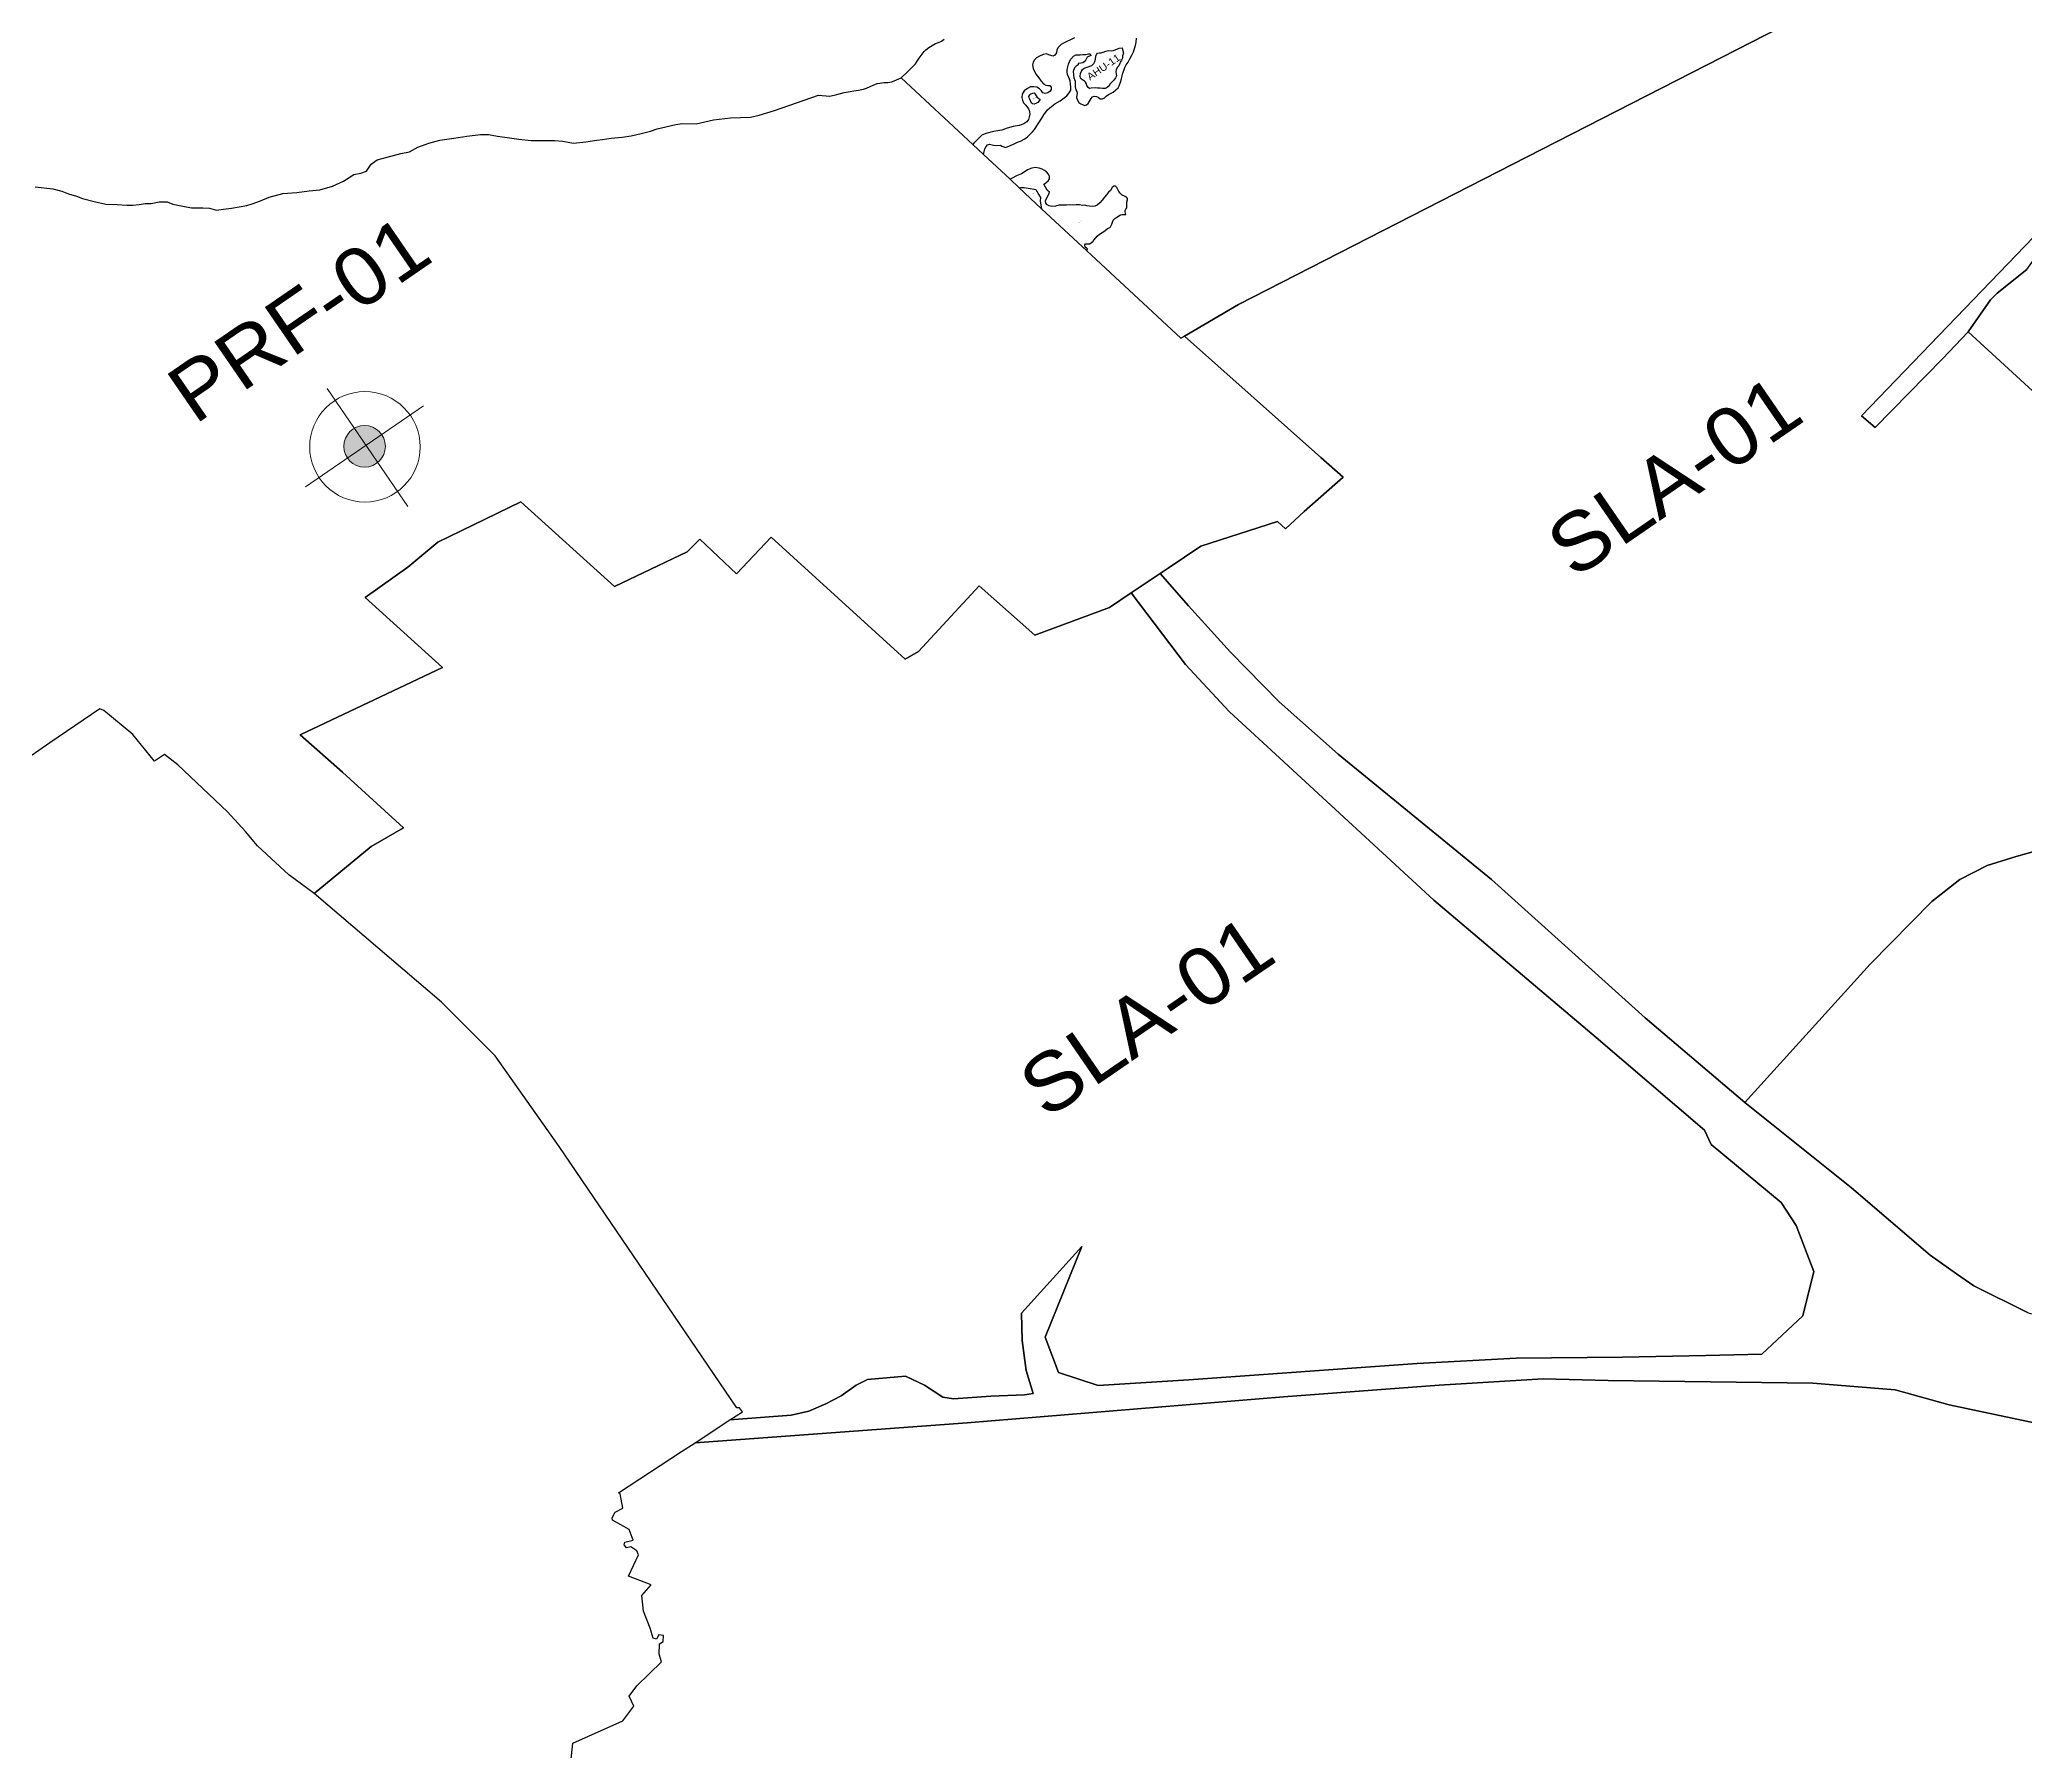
# Model space of a CAD drawing. Header units: metres. Extents: x 263924 to 318888, y 5017073 to 5064560.
# Drawn here: x 282963 to 286267, y 5038411 to 5041259 of the extents above; entities that cross this region are included whole.
import ezdxf

# ---------------------------------------------------------------- set-up
doc = ezdxf.new("R2010")
doc.units = ezdxf.units.M
doc.header["$LTSCALE"] = 38
doc.layers.add('1', color=7, linetype='Continuous', lineweight=25)
doc.layers.add('61', color=7, linetype='Continuous', lineweight=13)
doc.layers.add('6', color=7, linetype='Continuous')

msp = doc.modelspace()

# ---------------------------------------------------------------- hatches: boundary and pattern name
at = {"layer": '61'}
msp.add_hatch(color=256, dxfattribs=at).paths.add_polyline_path([(283523.11, 5040553.74, 1), (283483.98, 5040610.88, 1)])

# ---------------------------------------------------------------- linework, layer by layer
at = {"layer": '1'}
for points in [[(284958.54, 5040818.48), (285439.06, 5041064.48), (286184.86, 5041446.3), (286545.61, 5041626.92), (286826.08, 5041366.53), (286800.83, 5041363.77), (286780.76, 5041345.75), (286745.25, 5041342.66), (286708.72, 5041335.97), (286678.87, 5041324.64), (286641.82, 5041298.38)], [(286184.86, 5041446.3), (285439.06, 5041064.48), (284958.54, 5040818.48), (284868.29, 5040766.02), (284862.12, 5040762.44), (284706.04, 5040907.76), (284707.12, 5040911.38), (284705.26, 5040912.15), (284703.02, 5040914), (284702.32, 5040917.59), (284703.47, 5040919.57), (284707.63, 5040919.25), (284710.45, 5040919.57), (284713.2, 5040921.3), (284716.33, 5040923.92), (284718.12, 5040926.29), (284723.31, 5040932.43), (284727.08, 5040935.7), (284735.85, 5040941.14), (284740.4, 5040944.91), (284743.92, 5040946.51), (284745.45, 5040948.05), (284747.24, 5040952.27), (284749.68, 5040958.67), (284752.68, 5040961.87), (284755.69, 5040964.11), (284761.84, 5040967.89), (284764.65, 5040968.53), (284767.72, 5040968.53), (284770.8, 5040968.27), (284769.9, 5040972.88)], [(284537.69, 5041103.13), (284530.97, 5041100.44), (284517.84, 5041087.02), (284515.84, 5041084.83), (284396.72, 5041195.72), (284407.01, 5041205.46), (284411.11, 5041209.75), (284416.1, 5041214.54), (284420.52, 5041219.28), (284423.59, 5041223.63), (284426.73, 5041228.5), (284434.79, 5041239.63), (284437.86, 5041242.26), (284443.05, 5041246.29), (284454.12, 5041253.01), (284459.17, 5041254.87), (284463.85, 5041257.11), (284468.2, 5041260.24)], [(284685.47, 5041262.68), (284666.78, 5041253.47), (284663.07, 5041251.29), (284658.2, 5041246.43), (284656.09, 5041242.46), (284655.51, 5041237.66), (284652.83, 5041233.88), (284649.37, 5041232.09), (284645.91, 5041232.79), (284637.98, 5041235.87), (284633.05, 5041234.59), (284627.1, 5041232.09), (284622.11, 5041229.15), (284618.97, 5041225.95), (284616.48, 5041221.79), (284615.64, 5041217.37), (284616.48, 5041211.48)], [(284719.35, 5041223.24), (284720.11, 5041227.08), (284720.88, 5041232.14), (284721.84, 5041234.96), (284723.76, 5041237), (284727.09, 5041237.52), (284729.71, 5041237.64), (284733.04, 5041238.6), (284737.65, 5041240.2), (284742, 5041241.16), (284746.42, 5041240.84), (284750.45, 5041241.42), (284759.92, 5041245.2), (284764.72, 5041245.77), (284765.3, 5041243.28)], [(284769.13, 5041213.34), (284771.44, 5041217.44), (284774.89, 5041221.92), (284777.58, 5041227.68), (284781.04, 5041233.7), (284783.34, 5041239.14), (284786.67, 5041249.89), (284787.76, 5041255.33), (284788.78, 5041261.67)], [(284616.48, 5041211.48), (284618.46, 5041206.62), (284621.27, 5041201.31), (284625.88, 5041195.87), (284629.98, 5041190.55), (284633.82, 5041186.01), (284637.4, 5041183.64), (284640.67, 5041182.94), (284644.06, 5041183.13), (284646.43, 5041180.12), (284646.56, 5041176.28), (284644.64, 5041173.47), (284641.05, 5041170.91), (284636.7, 5041169.88), (284632.8, 5041171.1), (284630.43, 5041174.43), (284627.1, 5041177.56), (284622.75, 5041180.12), (284617.44, 5041181.08), (284612.12, 5041180.89), (284606.88, 5041178.07), (284601.37, 5041173.98), (284598.24, 5041168.47), (284597.4, 5041163.16), (284598.56, 5041158.62), (284600.48, 5041154.52), (284604.06, 5041150.43), (284608.54, 5041144.03), (284610.2, 5041139.99), (284610.72, 5041135.26), (284608.73, 5041126.43), (284606.24, 5041122.52), (284600.86, 5041119.19), (284593.37, 5041116.63), (284583.2, 5041114.78), (284573.47, 5041111.96), (284564.51, 5041108.7), (284557.85, 5041107.42), (284550.43, 5041106.33), (284537.69, 5041103.13)], [(284590.71, 5041088.74), (284595.38, 5041090.21), (284602.54, 5041094.24), (284607.02, 5041097.38), (284615.47, 5041105.82), (284618.67, 5041109.98), (284631.09, 5041128.67), (284634.03, 5041134.24), (284640.18, 5041142.5), (284644.27, 5041146.08), (284652.85, 5041152.48), (284661.42, 5041157.66), (284666.16, 5041160.74), (284672.5, 5041165.66), (284676.21, 5041170.85), (284678.96, 5041175.46), (284679.02, 5041180.32), (284678.77, 5041185.44), (284677.87, 5041190.75), (284675.89, 5041196.45), (284673.84, 5041201.31), (284672.88, 5041205.79), (284673.33, 5041209.5), (284674.29, 5041213.98), (284675.57, 5041218.46), (284677.1, 5041223.01), (284678.96, 5041226.91), (284683.56, 5041232.03), (284687.34, 5041233.95), (284694.89, 5041234.08), (284699.44, 5041234.53), (284704.04, 5041234.46), (284708.46, 5041235.75), (284711.53, 5041235.81), (284712.56, 5041233.19), (284706.6, 5041230.37), (284703.98, 5041225.83), (284701.29, 5041222.75), (284698.99, 5041220.77), (284695.6, 5041220.19)], [(284695.6, 5041220.19), (284691.44, 5041219.75), (284691.44, 5041217.44), (284688.17, 5041215.14), (284685.1, 5041212.58), (284682.99, 5041206.56), (284683.5, 5041200.74), (284684.4, 5041195.87), (284686.57, 5041190.5), (284686.64, 5041186.72), (284686.32, 5041181.02), (284687.66, 5041176.16), (284689.13, 5041173.28), (284689.77, 5041170.59), (284688.75, 5041163.17), (284690.16, 5041158.94), (284692.78, 5041154.72), (284695.92, 5041152.86), (284698.86, 5041151.58), (284702, 5041149.86), (284705.33, 5041150.94), (284707.89, 5041153.38), (284713.07, 5041161.25), (284715.5, 5041164.06), (284718.13, 5041165.09), (284721.9, 5041164.64), (284724.98, 5041163.42), (284728.3, 5041161.06), (284731.44, 5041160.87), (284734.51, 5041162.27), (284738.09, 5041165.41), (284741.87, 5041168.29), (284749.93, 5041172.26), (284754.41, 5041176.16), (284758, 5041179.04), (284759.79, 5041182.62), (284762.16, 5041188.51), (284763.76, 5041194.14), (284765.04, 5041202.21), (284769.13, 5041213.34)], [(284765.3, 5041243.28), (284766.64, 5041237), (284765.3, 5041232.52), (284765.49, 5041228.49), (284763.57, 5041225.04), (284761.14, 5041222.03), (284760.63, 5041219.47), (284758.96, 5041215.88), (284756.53, 5041213), (284754.74, 5041209.23), (284753.97, 5041205.96), (284755.06, 5041199.31), (284753.78, 5041195.92), (284750.9, 5041191.76), (284744.24, 5041185.42), (284742.77, 5041182.41), (284739.76, 5041179.53), (284736.18, 5041178.32), (284731.83, 5041178), (284727.86, 5041178.51), (284723.76, 5041178.76), (284720.05, 5041179.21), (284712.95, 5041178.76), (284710.07, 5041178.19), (284707.83, 5041179.6), (284705.97, 5041182.86), (284705.14, 5041185.68), (284703.41, 5041188.81), (284702.2, 5041190.54), (284696.76, 5041193.68), (284695.48, 5041195.4), (284694.96, 5041198.41), (284695.28, 5041203.34), (284697.07, 5041206.92), (284698.74, 5041209.8), (284701.68, 5041212.11), (284706.23, 5041213.52), (284714.42, 5041216.46), (284717.68, 5041219.47), (284719.35, 5041223.24)], [(284396.72, 5041195.72), (284515.84, 5041084.83), (284533.58, 5041068.31), (284578.06, 5041026.9), (284593.2, 5041012.81), (284630.61, 5040977.98), (284706.04, 5040907.76), (284862.12, 5040762.44), (284868.29, 5040766.02), (285095.43, 5040563.96), (285132.43, 5040530.96), (285067.43, 5040473.96), (285036.43, 5040444.96), (285023.43, 5040456.96), (284895.44, 5040415.96), (284841.13, 5040379.52), (284828.19, 5040370.83), (284779.6, 5040338.23), (284743.44, 5040313.96), (284619.44, 5040267.96), (284526.44, 5040349.96), (284425.44, 5040240.95), (284403.44, 5040227.95), (284180.44, 5040430.95), (284122.44, 5040369.95), (284061.44, 5040427.95), (284040.44, 5040406.95), (283919.44, 5040348.95), (283763.44, 5040489.95), (283625.44, 5040422.95), (283575.45, 5040380.95), (283504.45, 5040330.94), (283633.45, 5040213.94), (283396.46, 5040101.94), (283466.46, 5040039.94), (283568.46, 5039946.94), (283514.46, 5039915.94), (283419.46, 5039837.94), (283377.46, 5039868.94), (283325.46, 5039916.94)], [(283990.79, 5041110.99), (284021.9, 5041118.03), (284032.39, 5041119.92), (284055.29, 5041119.45), (284084.09, 5041125.85), (284112.5, 5041129.18), (284146.04, 5041130.2), (284160.63, 5041133.66), (284185.97, 5041141.34), (284259.16, 5041166.77), (284277.88, 5041165.53), (284289.52, 5041167.96), (284301.65, 5041171.18), (284311.85, 5041173.07), (284318.18, 5041174.48), (284325.67, 5041175.12), (284333.8, 5041177.17), (284339.24, 5041178.77), (284350.25, 5041183.89), (284356.84, 5041186.38), (284361.38, 5041187.22), (284367.85, 5041187.92), (284374.57, 5041188.18), (284380.97, 5041189.07), (284396.72, 5041195.72)], [(283330.32, 5040990.92), (283344.91, 5040997.32), (283367.19, 5041003.08), (283390.86, 5041005), (283410.96, 5041007.82), (283429.26, 5041009.48), (283449.87, 5041015.24), (283468.43, 5041023.69), (283485.33, 5041035.08), (283497.1, 5041037.26), (283506.7, 5041040.59), (283514.38, 5041052.37), (283524.49, 5041059.41), (283540.88, 5041063.63), (283564.04, 5041070.03), (283578, 5041072.72), (283591.95, 5041080.53), (283610.51, 5041086.93), (283628.81, 5041092.05), (283651.98, 5041095.63), (283673.48, 5041098.7), (283696.65, 5041101.52), (283709.96, 5041101.39), (283724.81, 5041098.83), (283744.52, 5041096.14), (283760.4, 5041093.71), (283780.88, 5041091.41), (283800.59, 5041091.28), (283819.92, 5041091.41), (283833.35, 5041090.25), (283851.4, 5041086.93), (283872.01, 5041089.36), (283889.93, 5041092.3), (283899.79, 5041092.94), (283913.99, 5041095.63), (283932.43, 5041097.04), (283947.4, 5041099.47), (283964.04, 5041103.44), (283979.27, 5041107.28), (283990.79, 5041110.99)], [(284643.24, 5040982.8), (284639.79, 5040984.34), (284637.61, 5040987.41), (284637.29, 5040991.19), (284639.28, 5040996.3), (284642.6, 5041002), (284643.76, 5041005.27), (284639.93, 5041009.05), (284634.42, 5041018.85), (284637.75, 5041021.15), (284641.84, 5041024.99), (284643.44, 5041027.74), (284643.7, 5041031.52), (284641.84, 5041035.36), (284638.58, 5041039.26), (284635.31, 5041041.63), (284631.47, 5041043.62), (284626.23, 5041045.47), (284620.21, 5041046.37), (284614.45, 5041045.41), (284607.35, 5041042.53), (284601.39, 5041039.07), (284596.85, 5041036.13), (284588.72, 5041032.67), (284581.43, 5041028.58), (284578.06, 5041026.9), (284533.58, 5041068.31), (284535.99, 5041077.92), (284538.1, 5041081.57), (284540.72, 5041084.38), (284543.79, 5041085.28), (284550.45, 5041083.87), (284554.93, 5041083.23), (284562.1, 5041084), (284564.27, 5041082.27), (284567.92, 5041080.93), (284570.67, 5041080.16), (284579.7, 5041083.55), (284585.14, 5041085.86), (284590.71, 5041088.74)], [(282955.16, 5041014.47), (282984.73, 5041011.15), (282999.57, 5041007.31), (283010.45, 5041002.57), (283024.15, 5040998.6), (283034.01, 5040995.15), (283053.08, 5040989.9), (283072.53, 5040985.8), (283091.86, 5040985.03), (283107.48, 5040984.01), (283117.59, 5040984.14), (283128.47, 5040985.03), (283138.32, 5040986.83), (283148.17, 5040986.83), (283161.24, 5040989.39), (283175.06, 5040989.39), (283184.53, 5040985.67), (283200.79, 5040981.96), (283215.38, 5040979.4), (283233.94, 5040979.4), (283245.2, 5040978.89), (283256.98, 5040975.56), (283268.76, 5040976.97), (283281.94, 5040979.02), (283307.28, 5040983.37), (283316.24, 5040986.19), (283330.32, 5040990.92)], [(284769.9, 5040972.88), (284769.58, 5040975.12), (284770.92, 5040977.49), (284772.33, 5040979.28), (284772.2, 5040981.46), (284772.4, 5040988.63), (284773.61, 5040992.59), (284773.42, 5040995.03), (284771.95, 5040997.08), (284768.62, 5040998.93), (284764.52, 5041000.72), (284761.13, 5041003.73), (284759.15, 5041006.61), (284755.69, 5041013.33), (284753.45, 5041015.25), (284750.57, 5041015.31), (284748.27, 5041013.33), (284745, 5041008.34), (284742.12, 5041005.65), (284738.79, 5041000.91), (284735.02, 5040997.33), (284731.37, 5040992.08), (284727.59, 5040987.67), (284723.31, 5040984.15), (284719.15, 5040982.48), (284714.54, 5040981.71), (284710.25, 5040982.03), (284706.09, 5040982.74), (284702.76, 5040983.63), (284698.73, 5040983.51), (284693.48, 5040984.27), (284688.17, 5040984.53), (284683.37, 5040983.89), (284677.68, 5040984.27), (284671.85, 5040983.76), (284665.64, 5040983.89), (284659.12, 5040983.76), (284653.61, 5040982.48), (284647.85, 5040981.78), (284643.24, 5040982.8)], [(286270.95, 5040876.51), (286221.17, 5040837.35), (286210.09, 5040826.39), (286173.19, 5040772.81), (286130.17, 5040728.23), (286018.35, 5040613.75), (285995.52, 5040633.08), (286368.07, 5041019.8)], [(286368.07, 5041019.8), (285995.52, 5040633.08), (286018.35, 5040613.75), (286130.17, 5040728.23), (286173.19, 5040772.81), (286708.3, 5040281.77)], [(286324.17, 5039919.5), (286252.75, 5039899.29), (286204.5, 5039884.73), (286159.03, 5039861.16), (286112.54, 5039824.62), (286009.83, 5039720.29), (285801.32, 5039490.16), (285635.56, 5039630.78), (285379.35, 5039860.94), (285124.13, 5040069.81), (285026.19, 5040156.92), (284945.08, 5040239.58), (284874.84, 5040316.8), (284828.19, 5040370.83), (284841.13, 5040379.52), (284895.44, 5040415.96), (285023.43, 5040456.96), (285036.43, 5040444.96), (285067.43, 5040473.96), (285132.43, 5040530.96), (285095.43, 5040563.96), (284868.29, 5040766.02), (284958.54, 5040818.48)], [(284484.1, 5038996.73), (284466.29, 5038999.21), (284435.63, 5039019.01), (284403.97, 5039034.35), (284340.66, 5039028.91), (284321.87, 5039019.01), (284297.14, 5039001.68), (284271.42, 5038988.32), (284243.22, 5038975.95), (284213.55, 5038969.51), (284111.69, 5038961.39), (284132.38, 5038974.96), (284127.88, 5038981.46), (284122.98, 5038981.66), (283827.18, 5039416.86), (283720.68, 5039567.46), (283631.46, 5039656.94), (283419.46, 5039837.94), (283514.46, 5039915.94), (283568.46, 5039946.94), (283466.46, 5040039.94), (283396.46, 5040101.94), (283633.45, 5040213.94), (283504.45, 5040330.94), (283575.45, 5040380.95), (283625.44, 5040422.95), (283763.44, 5040489.95)], [(283763.44, 5040489.95), (283919.44, 5040348.95), (284040.44, 5040406.95), (284061.44, 5040427.95), (284122.44, 5040369.95), (284180.44, 5040430.95), (284403.44, 5040227.95), (284425.44, 5040240.95), (284526.44, 5040349.96), (284619.44, 5040267.96), (284743.44, 5040313.96), (284779.6, 5040338.23), (284869.9, 5040219.29), (284943.59, 5040140.59), (285019.76, 5040069.81), (285283.39, 5039826.79), (285553.95, 5039598.11), (285733.99, 5039443.68), (285745.24, 5039420.16), (285861.73, 5039323.57), (285886.82, 5039285.3), (285916, 5039208.58), (285897.7, 5039134.83), (285829.44, 5039070.98), (285736.46, 5039068.5), (285597.47, 5039066.03), (285420.4, 5039064.05), (285255.69, 5039055.14), (284875.83, 5039028.41), (284724.48, 5039018.51), (284658.7, 5039040.29), (284636.44, 5039099.19), (284697.77, 5039250.15), (284596.87, 5039139.28), (284598.35, 5039093.75), (284604.78, 5039043.75), (284616.66, 5039005.15), (284602.31, 5039003.17), (284545.93, 5039000.69), (284484.1, 5038996.73)], [(284545.93, 5039000.69), (284602.31, 5039003.17), (284616.66, 5039005.15), (284604.78, 5039043.75), (284598.35, 5039093.75), (284596.87, 5039139.28), (284697.77, 5039250.15), (284636.44, 5039099.19), (284658.7, 5039040.29), (284724.48, 5039018.51), (284875.83, 5039028.41), (285255.69, 5039055.14), (285420.4, 5039064.05), (285597.47, 5039066.03), (285736.46, 5039068.5), (285829.44, 5039070.98), (285897.7, 5039134.83), (285916, 5039208.58), (285886.82, 5039285.3), (285861.73, 5039323.57), (285745.24, 5039420.16), (285733.99, 5039443.68), (285553.95, 5039598.11), (285283.39, 5039826.79), (285019.76, 5040069.81), (284943.59, 5040140.59), (284869.9, 5040219.29), (284779.6, 5040338.23), (284828.19, 5040370.83), (284874.84, 5040316.8), (284945.08, 5040239.58), (285026.19, 5040156.92), (285124.13, 5040069.81), (285379.35, 5039860.94), (285635.56, 5039630.78), (285801.32, 5039490.16), (285978.62, 5039347.61), (286109.72, 5039235.69), (286153.72, 5039204.86), (286182.61, 5039184.73)], [(283325.46, 5039916.94), (283305.46, 5039940.94), (283275.46, 5039973.94), (283192.46, 5040051.94), (283170.47, 5040069.45), (283153.81, 5040058.38), (283117.55, 5040102.51), (283114.43, 5040105.1), (283069.23, 5040142.64), (283062.9, 5040145.11), (282979.46, 5040088.93), (282874.47, 5040015.93)], [(286272.85, 5039139.95), (286182.61, 5039184.73), (286153.72, 5039204.86), (286109.72, 5039235.69), (285978.62, 5039347.61), (285801.32, 5039490.16), (286009.83, 5039720.29), (286112.54, 5039824.62), (286159.03, 5039861.16), (286204.5, 5039884.73), (286252.75, 5039899.29), (286324.17, 5039919.5)], [(286182.61, 5039184.73), (286272.85, 5039139.95), (286376.29, 5039114.2), (286565.39, 5039077.23), (286653.8, 5039058.3), (286770.24, 5039030.22)], [(286351.38, 5038942.38), (286141.31, 5038986.38), (286051.29, 5039011.52), (285914.5, 5039022.7), (285573.92, 5039026.89), (285465.75, 5039029.68), (285292.67, 5039019.2), (285033.05, 5038999.65), (284506.83, 5038956.35), (284053.93, 5038923.51), (284111.69, 5038961.39), (284213.55, 5038969.51), (284243.22, 5038975.95), (284271.42, 5038988.32), (284297.14, 5039001.68), (284321.87, 5039019.01), (284340.66, 5039028.91), (284403.97, 5039034.35), (284435.63, 5039019.01), (284466.29, 5038999.21), (284484.1, 5038996.73), (284545.93, 5039000.69)], [(283997.88, 5038558.66), (283993.68, 5038571.46), (283994.38, 5038588.46), (284000.68, 5038592.26), (284000.98, 5038602.36), (283993.48, 5038603.56), (283989.58, 5038596.26), (283984.08, 5038598.26), (283979.18, 5038614.56), (283967.58, 5038642.76), (283964.88, 5038669.06), (283980.78, 5038686.66), (283942.68, 5038701.06), (283959.28, 5038736.56), (283956.48, 5038743.66), (283946.68, 5038750.06), (283939.48, 5038748.56), (283935.78, 5038753.26), (283936.98, 5038757.66), (283950.48, 5038761.36), (283943.68, 5038779.16), (283916.28, 5038794.46), (283915.48, 5038798.16), (283920.58, 5038807.76), (283933.58, 5038814.26), (283928.98, 5038838.26), (283928.38, 5038839.16), (283927.38, 5038839.66), (283926.38, 5038839.76), (284031.28, 5038908.66), (284053.93, 5038923.51), (284506.83, 5038956.35), (285033.05, 5038999.65), (285292.67, 5039019.2), (285465.75, 5039029.68), (285573.92, 5039026.89), (285914.5, 5039022.7), (286051.29, 5039011.52), (286141.31, 5038986.38), (286351.38, 5038942.38)], [(283842.48, 5038349.66), (283850.18, 5038423.06), (283933.68, 5038460.26), (283951.58, 5038484.96), (283944.08, 5038501.66), (283956.58, 5038518.96), (283997.88, 5038558.66)]]:
    msp.add_lwpolyline(points, dxfattribs=at)
for points in [[(284620.96, 5041153.29), (284618.01, 5041152.01), (284615.58, 5041152.4), (284613.47, 5041153.68), (284610.84, 5041160.08), (284609.69, 5041162.38), (284609.44, 5041164.68), (284610.91, 5041167.37), (284612.64, 5041169.42), (284615.71, 5041170.44), (284618.4, 5041170.83), (284620.12, 5041168.59), (284623.26, 5041163.02), (284625.5, 5041162.19), (284628.12, 5041159.58), (284626.78, 5041157.39), (284624.16, 5041155.02)], [(286728.45, 5040886.16), (286836.58, 5040684.53), (286880.81, 5040741.91), (287016.79, 5040622.24), (287111.82, 5040577.98), (287415.45, 5040300.7), (287178.28, 5040041.56), (286814.52, 5040364.76), (286708.3, 5040281.77), (286173.19, 5040772.81), (286210.09, 5040826.39), (286221.17, 5040837.35), (286270.95, 5040876.51), (286307.79, 5040928.8), (286321.05, 5040940.69), (286373.01, 5040980.78), (286406.77, 5041032.64), (286499.86, 5041108.34), (286594.1, 5041017.3), (286600.66, 5041004.18)], [(284629.68, 5040980.75), (284630.61, 5040977.98), (284593.2, 5041012.81), (284596, 5041013.53), (284601.5, 5041013.46), (284608.03, 5041011.93), (284617.95, 5041010.65), (284621.05, 5041009.92), (284626.2, 5041000.82), (284628.52, 5040996.43), (284628.4, 5040991.25)]]:
    msp.add_lwpolyline(points, close=True, dxfattribs=at)
at = {"layer": '61'}
for p, q in [((283575.61, 5040481.96), (283441.08, 5040678.39)), ((283405.33, 5040515.05), (283601.76, 5040649.58))]:
    msp.add_line(p, q, dxfattribs=at)
for centre, radius in [((283504.06, 5040581.56), 91.94), ((283503.54, 5040582.31), 34.63)]:
    msp.add_circle(centre, radius, dxfattribs=at)

# ---------------------------------------------------------------- texts
at = {"layer": '6', "width": 1.1}
for s, height, p in [('AHU-11', 12, (284711.14, 5041191.05)), ('AHU-11', 1.2, (284616.5, 5041159.94)), ('AHU-11', 1.2, (284614.6, 5041000.68)), ('PRF-01', 96, (283220.6, 5040617.25)), ('AHU-11', 1.2, (284692.56, 5040954.18)), ('SLA-01', 96, (285516.49, 5040359.99)), ('SLA-01', 96, (284638.05, 5039460.53))]:
    msp.add_text(s, height=height, rotation=34.501, dxfattribs=at).set_placement(p)

doc.saveas('drawing.dxf')
